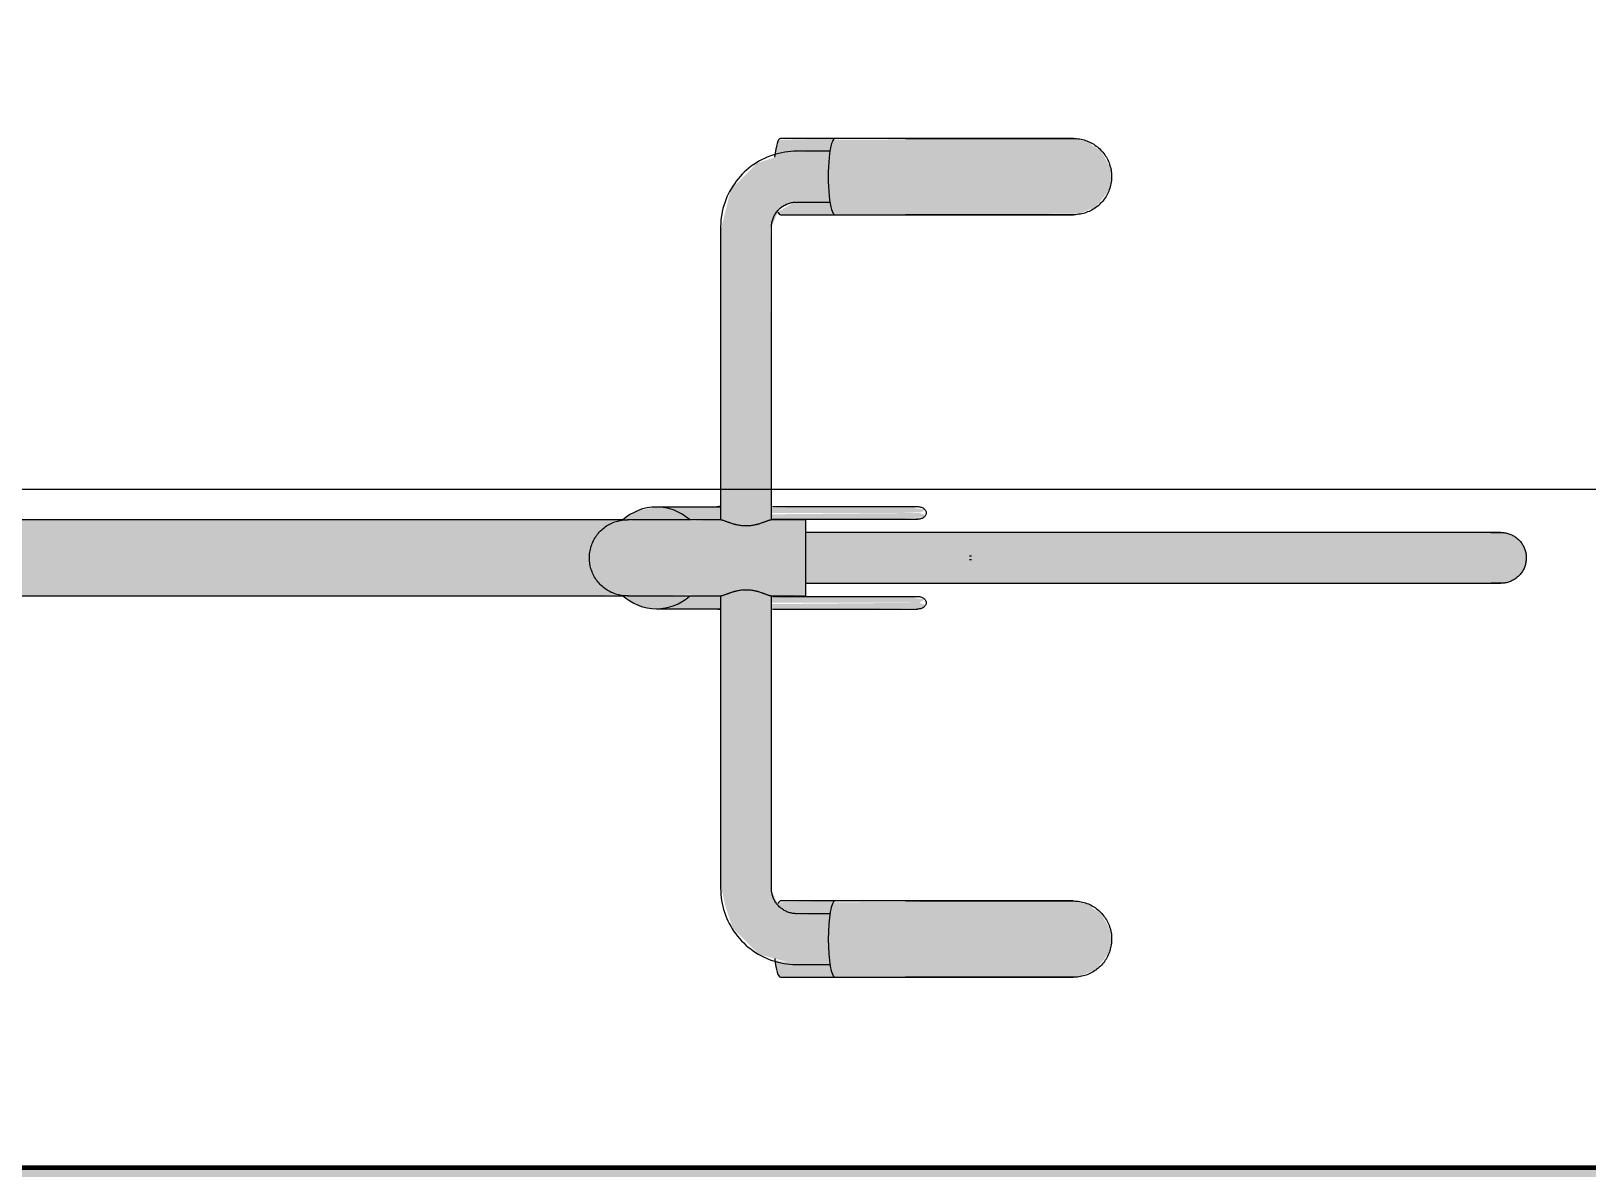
# Model space of a CAD drawing. Header units: inches. Extents: x 14 to 1007, y 932 to 1434.
# Drawn here: x 104.33 to 134.94, y 1281.61 to 1303.97 of the extents above; entities that cross this region are included whole.
import ezdxf

# ---------------------------------------------------------------- set-up
doc = ezdxf.new("R2010")
doc.units = ezdxf.units.IN
doc.header["$MEASUREMENT"] = 0
for name, color, linetype, lineweight in [('A-ANNO-DIMS', 211, 'Continuous', 9), ('A-ANNO-DIMS-64', 211, 'Continuous', 9), ('I-WALL', 2, 'Continuous', 18), ('I-WALL-1', 2, 'Continuous', 60), ('Q-SPCQ', 91, 'Continuous', 9)]:
    doc.layers.add(name, color=color, linetype=linetype, lineweight=lineweight)
doc.styles.add('Century Gothic', font='ufonts.com_century-gothic.ttf', dxfattribs={"height": 6})
doc.dimstyles.new('OD_-__1___Tolerance_2', dxfattribs={"dimscale": 12, "dimtxt": 6.26501, "dimasz": 0.666667, "dimexe": 0.5, "dimexo": 0.333333, "dimgap": 0.333333, "dimtad": 1, "dimdec": 0, "dimzin": 1, "dimdsep": 46, "dimlunit": 4, "dimtxsty": 'Century Gothic', "dimblk1": 'OBLIQUE', "dimblk2": 'OBLIQUE', "dimsah": 1, "dimcen": 0.09, "dimdle": 0.5, "dimazin": 0, "dimtfac": 1, "dimtdec": 4, "dimtix": 1, "dimtmove": 0, "dimatfit": 3, "dimfxl": 1, "dimtvp": 1, "dimtfill": 1, "dimfrac": 2, "dimtolj": 1, "dimtzin": 0, "dimarcsym": 2})
doc.dimstyles.new('OD_-__1___Tolerance_3', dxfattribs={"dimscale": 12, "dimtxt": 6.26501, "dimasz": 0.666667, "dimexe": 0.5, "dimexo": 0.333333, "dimgap": 0.333333, "dimtad": 1, "dimdec": 0, "dimzin": 1, "dimdsep": 46, "dimlunit": 4, "dimtxsty": 'Century Gothic', "dimblk1": 'OBLIQUE', "dimblk2": 'OBLIQUE', "dimsah": 1, "dimcen": 0.09, "dimdle": 0.5, "dimazin": 0, "dimtfac": 1, "dimtdec": 4, "dimtix": 1, "dimtmove": 0, "dimatfit": 3, "dimfxl": 1, "dimtvp": 1, "dimtfill": 1, "dimfrac": 2, "dimtolj": 1, "dimtzin": 0, "dimarcsym": 2})

# ---------------------------------------------------------------- blocks, each defined once
blk = doc.blocks.new('Bicycle_4878 - Bicycle_4878-V3-Existing 1st Floor Plan')
at = {"layer": 'Q-SPCQ'}
for points in [[(-0.75, -8.265), (-0.722, -8.927), (-0.626, -8.705), (-0.504, -8.556), (-0.375, -8.451), (-0.194, -8.384), (0.092, -8.35), (0.414, -8.472), (0.492, -8.54), (0.676, -8.772), (0.75, -8.959), (0.724, 12.876), (0.664, 12.847), (0.503, 12.71), (0, 12.416), (-0.63, 12.814), (-0.724, 12.876), (-0.75, 12.876), (-0.75, -4.488)], [(-0.75, -9.429), (-0.724, -10.341), (0.75, -10.341), (0.732, -8.959), (0.644, -8.726), (0.438, -8.484), (0.252, -8.397), (0.092, -8.35), (-0.271, -8.396), (-0.427, -8.478), (-0.565, -8.619), (-0.673, -8.772), (-0.732, -8.959), (-0.75, -9.305)], [(-0.75, -12.043), (-0.724, -12.591), (0.75, -12.591), (0.734, -11.856), (0.646, -11.552), (0.637, -11.345), (0.705, -11.069), (0.749, -10.88), (0.724, -10.341), (-0.75, -10.341), (-0.734, -10.989), (-0.646, -11.293), (-0.637, -11.5), (-0.705, -11.776), (-0.75, -11.914)], [(-7.983, -12.422), (-7, -12.422), (-6.853, -12.069), (-6.5, -11.905), (-6.5, -10.94), (-6.844, -11.015), (-7.286, -11.159), (-7.799, -11.672), (-7.957, -12.263)], [(-6.5, -11.422), (-6.5, -11.922), (-0.75, -11.913), (-0.637, -11.5), (-0.663, -11.2), (-0.75, -10.922), (-6.5, -10.94), (-6.5, -11.293)], [(0.637, -11.345), (0.663, -11.645), (0.75, -11.922), (6.5, -11.897), (6.5, -10.922), (0.75, -10.932), (0.65, -11.274)], [(6.5, -11.92), (6.5, -11.922), (6.854, -12.069), (7.025, -12.422), (7.983, -12.422), (7.898, -12.043), (7.763, -11.637), (7.25, -11.123), (6.5, -10.94), (6.5, -11.913)], [(-1.008, -13.291), (-0.983, -14.9), (-0.928, -14.957), (-0.883, -14.832), (-0.91, -11.922), (-1.004, -11.922), (-1.002, -13.347)], [(-0.883, -13.137), (-0.883, -14.832), (-0.817, -14.943), (-0.791, -14.738), (-0.762, -14.738), (-0.769, -13.711), (-0.769, -13.335), (-0.764, -12.562), (-0.785, -11.922), (-0.883, -11.922), (-0.883, -13.078)], [(0.772, -14.525), (0.799, -14.923), (0.838, -14.957), (0.883, -14.832), (0.857, -11.922), (0.762, -11.922), (0.761, -14.028), (0.772, -14.525)], [(0.883, -14.477), (0.899, -14.876), (0.949, -14.943), (0.976, -14.738), (1.005, -14.738), (0.998, -13.711), (0.997, -13.335), (1.002, -12.562), (0.981, -11.922), (0.883, -11.922), (0.883, -14.384)], [(-8, -13.06), (-7.983, -13.074), (-7.592, -13.044), (-7.125, -13.06), (-7, -13.06), (-7.025, -12.422), (-8, -12.422)], [(7, -13.075), (7.408, -13.043), (7.875, -13.059), (8, -13.059), (7.983, -12.422), (7, -12.422), (7, -13.059)], [(-0.5, -24.254), (-0.483, -26.405), (-0.426, -26.535), (-0.354, -26.63), (-0.25, -26.709), (-0.129, -26.759), (0, -26.776), (0.129, -26.759), (0.25, -26.709), (0.354, -26.63), (0.476, -26.422), (0.483, -26.405), (0.5, -26.276), (0.5, -12.591), (-0.5, -12.591), (-0.5, -22.761)], [(-8.25, -17.626), (-8.226, -17.993), (-8.103, -18.294), (-7.89, -18.472), (-7.749, -18.572), (-7.591, -18.606), (-7.324, -18.594), (-6.992, -18.409), (-6.894, -18.241), (-6.823, -18.185), (-6.75, -17.867), (-6.776, -13.139), (-6.97, -13.08), (-7.306, -13.047), (-7.875, -13.06), (-8.15, -13.107), (-8.25, -13.172), (-8.25, -16.931)], [(6.75, -15.866), (6.774, -17.992), (6.897, -18.293), (7.11, -18.471), (7.251, -18.57), (7.409, -18.605), (7.676, -18.593), (8.008, -18.408), (8.106, -18.24), (8.177, -18.184), (8.25, -17.866), (8.224, -13.138), (8.03, -13.079), (7.694, -13.045), (7.125, -13.059), (6.85, -13.106), (6.75, -13.171), (6.75, -15.82)]]:
    blk.add_hatch(color=256, dxfattribs=at).paths.add_polyline_path(points, flags=0)
h = blk.add_hatch(color=256, dxfattribs=at)
h.paths.add_polyline_path([(-1, -9.659), (-0.966, -9.915), (-0.865, -10.154), (-0.75, -10.268), (-0.75, -9.016), (-0.866, -9.165), (-0.966, -9.404)], flags=0)
h.paths.add_polyline_path([(0.735, -8.997), (0.75, -9.541), (0.75, -10.303), (0.866, -10.153), (0.966, -9.915), (1, -9.659), (0.93, -9.318), (0.866, -9.165), (0.75, -9.016)], flags=0)
h = blk.add_hatch(color=256, dxfattribs=at)
h.paths.add_polyline_path([(-1, -10.922), (-0.75, -10.922), (-0.75, -10.303), (-0.866, -10.153), (-0.966, -9.915), (-1, -9.659), (-1, -10.154)], flags=0)
h.paths.add_polyline_path([(0.75, -10.303), (0.759, -10.922), (1, -10.922), (1, -9.659), (0.93, -10), (0.865, -10.154)], flags=0)
h = blk.add_hatch(color=256, dxfattribs=at)
h.paths.add_polyline_path([(-8.25, -13.172), (-8.181, -13.121), (-8, -13.06), (-7.983, -12.422), (-7.915, -11.992), (-8.169, -12.043), (-8.25, -12.1), (-8.25, -13.15)], flags=0)
h.paths.add_polyline_path([(-7, -12.422), (-7, -13.076), (-6.818, -13.121), (-6.75, -13.139), (-6.776, -12.066), (-6.811, -12.051), (-6.854, -12.069), (-6.995, -12.411)], flags=0)
h = blk.add_hatch(color=256, dxfattribs=at)
h.paths.add_polyline_path([(6.75, -13.106), (6.776, -13.138), (7, -13.059), (7, -12.389), (6.809, -12.051), (6.75, -12.098)], flags=0)
h.paths.add_polyline_path([(7.883, -11.987), (8, -12.483), (8, -13.075), (8.192, -13.124), (8.25, -13.138), (8.224, -12.065), (8.03, -12.006), (7.915, -11.991)], flags=0)
for p, q in [((-0.75, 12.933), (-0.75, -9.016)), ((0.75, -9.016), (0.75, 12.933)), ((-0.75, -9.106), (-0.75, -9.498)), ((0.75, -9.5), (0.75, -9.106)), ((-1, -9.659), (-1, -10.926)), ((1, -10.926), (1, -9.659)), ((-0.75, -10.341), (-0.75, -10.932)), ((0.75, -10.932), (0.75, -10.341)), ((-0.744, -10.922), (-6.5, -10.922)), ((6.5, -10.922), (0.744, -10.922)), ((-6.5, -11.922), (-0.744, -11.922)), ((-0.75, -11.913), (-0.75, -12.591)), ((0.744, -11.922), (6.5, -11.922)), ((0.75, -12.591), (0.75, -11.913)), ((-8.25, -12.1), (-8.25, -13.172)), ((-6.75, -13.172), (-6.75, -12.1)), ((6.75, -12.098), (6.75, -13.171)), ((8.25, -13.171), (8.25, -12.098)), ((-8, -12.422), (-8, -13.076)), ((-7, -13.076), (-7, -12.422)), ((7, -12.422), (7, -13.075)), ((8, -13.075), (8, -12.422)), ((0.75, -12.591), (-0.75, -12.591)), ((-0.032, -15.82), (-0.032, -15.862)), ((0.032, -15.862), (0.032, -15.82))]:
    blk.add_line(p, q, dxfattribs=at)
at = {"layer": 'Q-SPCQ', "flags": 128}
for points in [[(-0.75, -9.091), (-0.749, -9.061), (-0.748, -9.031), (-0.745, -9.001), (-0.74, -8.971), (-0.735, -8.942), (-0.729, -8.912), (-0.721, -8.883), (-0.712, -8.855), (-0.702, -8.827), (-0.691, -8.799), (-0.679, -8.771), (-0.665, -8.744), (-0.651, -8.718), (-0.635, -8.692), (-0.619, -8.667), (-0.602, -8.643), (-0.583, -8.619), (-0.564, -8.596), (-0.544, -8.574), (-0.523, -8.553), (-0.501, -8.532), (-0.478, -8.513), (-0.454, -8.494), (-0.43, -8.476), (-0.405, -8.46), (-0.38, -8.444), (-0.353, -8.429), (-0.327, -8.416), (-0.3, -8.403), (-0.272, -8.392), (-0.244, -8.381), (-0.215, -8.372), (-0.186, -8.364), (-0.157, -8.357), (-0.127, -8.352), (-0.098, -8.347), (-0.068, -8.344), (-0.038, -8.342), (-0.008, -8.341), (0.022, -8.341), (0.052, -8.343), (0.082, -8.345), (0.111, -8.349), (0.141, -8.354), (0.17, -8.36), (0.199, -8.368), (0.228, -8.376), (0.257, -8.386), (0.285, -8.397), (0.312, -8.409), (0.339, -8.422), (0.366, -8.436), (0.392, -8.451), (0.417, -8.467), (0.441, -8.484), (0.465, -8.502), (0.488, -8.522), (0.511, -8.542), (0.532, -8.562), (0.553, -8.584), (0.573, -8.607), (0.592, -8.63), (0.61, -8.654), (0.627, -8.679), (0.643, -8.704), (0.658, -8.73), (0.672, -8.757), (0.684, -8.784), (0.696, -8.811), (0.707, -8.839), (0.716, -8.868), (0.724, -8.897), (0.732, -8.926), (0.738, -8.955), (0.742, -8.985), (0.746, -9.015), (0.749, -9.045), (0.75, -9.075), (0.75, -9.091)], [(-0.75, -9.106), (-0.75, -9.099), (-0.75, -9.094), (-0.75, -9.092), (-0.75, -9.091)], [(-0.75, -9.091), (-0.75, -9.092), (-0.75, -9.095), (-0.75, -9.1), (-0.75, -9.107), (-0.75, -9.116), (-0.75, -9.127), (-0.75, -9.139), (-0.75, -9.154), (-0.75, -9.171), (-0.75, -9.189), (-0.75, -9.21), (-0.75, -9.232), (-0.75, -9.256), (-0.75, -9.282), (-0.75, -9.309), (-0.75, -9.338), (-0.75, -9.369), (-0.75, -9.401), (-0.75, -9.435), (-0.75, -9.47), (-0.75, -9.506), (-0.75, -9.544), (-0.75, -9.583), (-0.75, -9.624), (-0.75, -9.665), (-0.75, -9.708), (-0.75, -9.752), (-0.75, -9.796), (-0.75, -9.842), (-0.75, -9.888), (-0.75, -9.935), (-0.75, -9.982), (-0.75, -10.031), (-0.75, -10.079), (-0.75, -10.128), (-0.75, -10.178), (-0.75, -10.227), (-0.75, -10.277), (-0.75, -10.327), (-0.75, -10.341)], [(0.75, -10.341), (0.75, -10.291), (0.75, -10.241), (0.75, -10.191), (0.75, -10.142), (0.75, -10.092), (0.75, -10.044), (0.75, -9.995), (0.75, -9.948), (0.75, -9.9), (0.75, -9.854), (0.75, -9.808), (0.75, -9.764), (0.75, -9.72), (0.75, -9.677), (0.75, -9.635), (0.75, -9.594), (0.75, -9.555), (0.75, -9.517), (0.75, -9.48), (0.75, -9.444), (0.75, -9.41), (0.75, -9.377), (0.75, -9.346), (0.75, -9.317), (0.75, -9.289), (0.75, -9.263), (0.75, -9.238), (0.75, -9.216), (0.75, -9.195), (0.75, -9.176), (0.75, -9.159), (0.75, -9.143), (0.75, -9.13), (0.75, -9.118), (0.75, -9.109), (0.75, -9.101), (0.75, -9.096), (0.75, -9.092), (0.75, -9.091), (0.75, -9.091)], [(0.75, -9.091), (0.75, -9.092), (0.75, -9.095), (0.75, -9.1), (0.75, -9.106)], [(-6.5, -10.922), (-6.56, -10.924), (-6.62, -10.927), (-6.68, -10.933), (-6.739, -10.942), (-6.798, -10.952), (-6.857, -10.965), (-6.915, -10.981), (-6.972, -10.999), (-7.028, -11.019), (-7.084, -11.041), (-7.139, -11.065), (-7.193, -11.092), (-7.245, -11.121), (-7.297, -11.152), (-7.347, -11.184), (-7.396, -11.219), (-7.443, -11.256), (-7.489, -11.295), (-7.533, -11.335), (-7.576, -11.377), (-7.617, -11.421), (-7.656, -11.467), (-7.693, -11.514), (-7.729, -11.562), (-7.762, -11.612), (-7.794, -11.663), (-7.823, -11.716), (-7.85, -11.769), (-7.875, -11.823), (-7.898, -11.879), (-7.919, -11.935), (-7.937, -11.992), (-7.953, -12.05), (-7.967, -12.109), (-7.978, -12.168), (-7.987, -12.227), (-7.994, -12.286), (-7.998, -12.346), (-8, -12.406), (-8, -12.422)], [(8, -12.422), (7.999, -12.363), (7.995, -12.303), (7.989, -12.243), (7.981, -12.184), (7.97, -12.124), (7.957, -12.066), (7.942, -12.008), (7.924, -11.951), (7.904, -11.894), (7.882, -11.838), (7.857, -11.784), (7.83, -11.73), (7.802, -11.677), (7.771, -11.626), (7.738, -11.576), (7.703, -11.527), (7.666, -11.479), (7.628, -11.433), (7.587, -11.389), (7.545, -11.346), (7.501, -11.306), (7.456, -11.266), (7.409, -11.229), (7.36, -11.194), (7.31, -11.16), (7.259, -11.129), (7.207, -11.1), (7.154, -11.072), (7.099, -11.047), (7.044, -11.024), (6.987, -11.004), (6.93, -10.985), (6.872, -10.969), (6.814, -10.956), (6.755, -10.944), (6.696, -10.935), (6.636, -10.929), (6.576, -10.924), (6.516, -10.923), (6.5, -10.922)], [(-7, -12.422), (-7, -12.403), (-6.998, -12.383), (-6.996, -12.363), (-6.994, -12.343), (-6.99, -12.323), (-6.986, -12.304), (-6.981, -12.284), (-6.975, -12.265), (-6.968, -12.246), (-6.961, -12.228), (-6.952, -12.21), (-6.943, -12.192), (-6.934, -12.174), (-6.924, -12.157), (-6.913, -12.14), (-6.901, -12.124), (-6.889, -12.108), (-6.876, -12.093), (-6.862, -12.078), (-6.848, -12.064), (-6.834, -12.05), (-6.819, -12.037), (-6.803, -12.025), (-6.787, -12.013), (-6.77, -12.002), (-6.753, -11.991), (-6.736, -11.982), (-6.718, -11.972), (-6.7, -11.964), (-6.681, -11.956), (-6.662, -11.95), (-6.643, -11.943), (-6.624, -11.938), (-6.605, -11.934), (-6.585, -11.93), (-6.565, -11.927), (-6.545, -11.925), (-6.525, -11.923), (-6.505, -11.923), (-6.5, -11.922)], [(6.5, -11.922), (6.52, -11.923), (6.54, -11.924), (6.56, -11.926), (6.58, -11.929), (6.599, -11.932), (6.619, -11.937), (6.638, -11.942), (6.657, -11.948), (6.676, -11.955), (6.695, -11.962), (6.713, -11.97), (6.731, -11.979), (6.748, -11.989), (6.766, -11.999), (6.782, -12.01), (6.799, -12.021), (6.814, -12.034), (6.83, -12.047), (6.844, -12.06), (6.859, -12.074), (6.872, -12.089), (6.885, -12.104), (6.898, -12.12), (6.91, -12.136), (6.921, -12.152), (6.931, -12.169), (6.941, -12.187), (6.95, -12.205), (6.958, -12.223), (6.966, -12.241), (6.973, -12.26), (6.979, -12.279), (6.984, -12.298), (6.989, -12.318), (6.993, -12.338), (6.996, -12.357), (6.998, -12.377), (6.999, -12.397), (7, -12.417), (7, -12.422)], [(-1.008, -11.943), (-1.008, -11.956), (-1.008, -11.968), (-1.008, -11.98), (-1.008, -11.993), (-1.008, -12.005), (-1.008, -12.018), (-1.008, -12.031), (-1.008, -12.282), (-1.008, -12.532), (-1.008, -12.548), (-1.008, -12.564), (-1.008, -12.58), (-1.008, -12.596), (-1.008, -12.851), (-1.008, -13.111), (-1.008, -13.132), (-1.008, -13.403), (-1.008, -13.426), (-1.008, -13.449), (-1.008, -13.737), (-1.008, -13.764), (-1.008, -13.791), (-1.008, -14.101), (-1.008, -14.44), (-1.008, -14.795)], [(-0.758, -11.943), (-0.758, -11.956), (-0.758, -11.968), (-0.758, -11.98), (-0.758, -11.993), (-0.758, -12.005), (-0.758, -12.018), (-0.758, -12.031), (-0.758, -12.282), (-0.758, -12.532), (-0.758, -12.548), (-0.758, -12.564), (-0.758, -12.58), (-0.758, -12.596), (-0.758, -12.851), (-0.758, -13.111), (-0.758, -13.132), (-0.758, -13.403), (-0.758, -13.426), (-0.758, -13.449), (-0.758, -13.737), (-0.758, -13.764), (-0.758, -13.791), (-0.758, -14.101), (-0.758, -14.44), (-0.758, -14.795)], [(0.758, -11.943), (0.758, -11.956), (0.758, -11.968), (0.758, -11.98), (0.758, -11.993), (0.758, -12.005), (0.758, -12.018), (0.758, -12.031), (0.758, -12.282), (0.758, -12.532), (0.758, -12.548), (0.758, -12.564), (0.758, -12.58), (0.758, -12.596), (0.758, -12.851), (0.758, -13.111), (0.758, -13.132), (0.758, -13.403), (0.758, -13.426), (0.758, -13.449), (0.758, -13.737), (0.758, -13.764), (0.758, -13.791), (0.758, -14.101), (0.758, -14.44), (0.758, -14.795)], [(1.008, -11.943), (1.008, -11.956), (1.008, -11.968), (1.008, -11.98), (1.008, -11.993), (1.008, -12.005), (1.008, -12.018), (1.008, -12.031), (1.008, -12.282), (1.008, -12.532), (1.008, -12.548), (1.008, -12.564), (1.008, -12.58), (1.008, -12.596), (1.008, -12.851), (1.008, -13.111), (1.008, -13.132), (1.008, -13.403), (1.008, -13.426), (1.008, -13.449), (1.008, -13.737), (1.008, -13.764), (1.008, -13.791), (1.008, -14.101), (1.008, -14.44), (1.008, -14.795)], [(-0.5, -12.591), (-0.5, -12.711), (-0.5, -13.188), (-0.5, -13.667), (-0.5, -14.146), (-0.5, -14.626), (-0.5, -15.106), (-0.5, -15.584), (-0.5, -16.06), (-0.5, -16.533), (-0.5, -17.002), (-0.5, -17.468), (-0.5, -17.928), (-0.5, -18.382), (-0.5, -18.829), (-0.5, -19.27), (-0.5, -19.702), (-0.5, -20.126), (-0.5, -20.54), (-0.5, -20.944), (-0.5, -21.338), (-0.5, -21.72), (-0.5, -22.091), (-0.5, -22.449), (-0.5, -22.794), (-0.5, -23.125), (-0.5, -23.442), (-0.5, -23.744), (-0.5, -24.031), (-0.5, -24.303), (-0.5, -24.559), (-0.5, -24.798), (-0.5, -25.02), (-0.5, -25.225), (-0.5, -25.413), (-0.5, -25.583), (-0.5, -25.734), (-0.5, -25.868), (-0.5, -25.983), (-0.5, -26.079), (-0.5, -26.156), (-0.5, -26.214), (-0.5, -26.253), (-0.5, -26.273), (-0.5, -26.276)], [(0.5, -26.276), (0.5, -26.266), (0.5, -26.238), (0.5, -26.19), (0.5, -26.123), (0.5, -26.037), (0.5, -25.932), (0.5, -25.809), (0.5, -25.667), (0.5, -25.507), (0.5, -25.329), (0.5, -25.133), (0.5, -24.92), (0.5, -24.69), (0.5, -24.443), (0.5, -24.18), (0.5, -23.901), (0.5, -23.607), (0.5, -23.298), (0.5, -22.974), (0.5, -22.637), (0.5, -22.286), (0.5, -21.922), (0.5, -21.546), (0.5, -21.158), (0.5, -20.76), (0.5, -20.351), (0.5, -19.932), (0.5, -19.504), (0.5, -19.068), (0.5, -18.624), (0.5, -18.174), (0.5, -17.717), (0.5, -17.254), (0.5, -16.787), (0.5, -16.316), (0.5, -15.841), (0.5, -15.364), (0.5, -14.885), (0.5, -14.406), (0.5, -13.926), (0.5, -13.446), (0.5, -12.968), (0.5, -12.591)], [(-8.25, -13.172), (-8.25, -13.331), (-8.25, -13.49), (-8.25, -13.649), (-8.25, -13.809), (-8.25, -13.969), (-8.25, -14.129), (-8.25, -14.288), (-8.25, -14.447), (-8.25, -14.605), (-8.25, -14.761), (-8.25, -14.917), (-8.25, -15.07), (-8.25, -15.222), (-8.25, -15.371), (-8.25, -15.518), (-8.25, -15.662), (-8.25, -15.804), (-8.25, -15.942), (-8.25, -16.077), (-8.25, -16.209), (-8.25, -16.337), (-8.25, -16.461), (-8.25, -16.58), (-8.25, -16.696), (-8.25, -16.807), (-8.25, -16.913), (-8.25, -17.014), (-8.25, -17.11), (-8.25, -17.201), (-8.25, -17.287), (-8.25, -17.367), (-8.25, -17.442), (-8.25, -17.511), (-8.25, -17.574), (-8.25, -17.631), (-8.25, -17.682), (-8.25, -17.727), (-8.25, -17.766), (-8.25, -17.799), (-8.25, -17.825), (-8.25, -17.845), (-8.25, -17.859), (-8.25, -17.866), (-8.25, -17.867)], [(-6.75, -17.867), (-6.75, -17.864), (-6.75, -17.854), (-6.75, -17.838), (-6.75, -17.816), (-6.75, -17.787), (-6.75, -17.752), (-6.75, -17.711), (-6.75, -17.664), (-6.75, -17.611), (-6.75, -17.551), (-6.75, -17.486), (-6.75, -17.415), (-6.75, -17.338), (-6.75, -17.256), (-6.75, -17.168), (-6.75, -17.075), (-6.75, -16.977), (-6.75, -16.874), (-6.75, -16.766), (-6.75, -16.654), (-6.75, -16.537), (-6.75, -16.416), (-6.75, -16.29), (-6.75, -16.161), (-6.75, -16.028), (-6.75, -15.892), (-6.75, -15.752), (-6.75, -15.61), (-6.75, -15.464), (-6.75, -15.317), (-6.75, -15.166), (-6.75, -15.014), (-6.75, -14.86), (-6.75, -14.704), (-6.75, -14.547), (-6.75, -14.389), (-6.75, -14.23), (-6.75, -14.07), (-6.75, -13.91), (-6.75, -13.75), (-6.75, -13.59), (-6.75, -13.431), (-6.75, -13.272), (-6.75, -13.172)], [(6.75, -13.171), (6.75, -13.329), (6.75, -13.488), (6.75, -13.648), (6.75, -13.808), (6.75, -13.968), (6.75, -14.128), (6.75, -14.287), (6.75, -14.446), (6.75, -14.604), (6.75, -14.76), (6.75, -14.915), (6.75, -15.069), (6.75, -15.22), (6.75, -15.37), (6.75, -15.517), (6.75, -15.661), (6.75, -15.803), (6.75, -15.941), (6.75, -16.076), (6.75, -16.208), (6.75, -16.336), (6.75, -16.459), (6.75, -16.579), (6.75, -16.695), (6.75, -16.805), (6.75, -16.911), (6.75, -17.013), (6.75, -17.109), (6.75, -17.2), (6.75, -17.286), (6.75, -17.366), (6.75, -17.441), (6.75, -17.509), (6.75, -17.573), (6.75, -17.63), (6.75, -17.681), (6.75, -17.726), (6.75, -17.765), (6.75, -17.797), (6.75, -17.824), (6.75, -17.844), (6.75, -17.857), (6.75, -17.865), (6.75, -17.866)], [(8.25, -17.866), (8.25, -17.863), (8.25, -17.853), (8.25, -17.837), (8.25, -17.815), (8.25, -17.786), (8.25, -17.751), (8.25, -17.71), (8.25, -17.663), (8.25, -17.609), (8.25, -17.55), (8.25, -17.485), (8.25, -17.414), (8.25, -17.337), (8.25, -17.255), (8.25, -17.167), (8.25, -17.074), (8.25, -16.976), (8.25, -16.873), (8.25, -16.765), (8.25, -16.653), (8.25, -16.536), (8.25, -16.414), (8.25, -16.289), (8.25, -16.16), (8.25, -16.027), (8.25, -15.891), (8.25, -15.751), (8.25, -15.609), (8.25, -15.463), (8.25, -15.315), (8.25, -15.165), (8.25, -15.013), (8.25, -14.859), (8.25, -14.703), (8.25, -14.546), (8.25, -14.388), (8.25, -14.229), (8.25, -14.069), (8.25, -13.909), (8.25, -13.749), (8.25, -13.589), (8.25, -13.43), (8.25, -13.271), (8.25, -13.171)], [(-8.25, -17.867), (-8.25, -17.864), (-8.25, -17.854), (-8.25, -17.838), (-8.25, -17.816), (-8.25, -17.787), (-8.25, -17.752), (-8.25, -17.711), (-8.25, -17.664), (-8.25, -17.611), (-8.25, -17.551), (-8.25, -17.486), (-8.25, -17.415), (-8.25, -17.338), (-8.25, -17.256), (-8.25, -17.168), (-8.25, -17.075), (-8.25, -16.977), (-8.25, -16.874), (-8.25, -16.766), (-8.25, -16.654), (-8.25, -16.537), (-8.25, -16.416), (-8.25, -16.29), (-8.25, -16.161), (-8.25, -16.028), (-8.25, -15.892), (-8.25, -15.752), (-8.25, -15.61), (-8.25, -15.464), (-8.25, -15.317), (-8.25, -15.166), (-8.25, -15.014), (-8.25, -14.86), (-8.25, -14.704), (-8.25, -14.562)], [(-6.75, -14.562), (-6.75, -14.719), (-6.75, -14.874), (-6.75, -15.028), (-6.75, -15.18), (-6.75, -15.33), (-6.75, -15.478), (-6.75, -15.623), (-6.75, -15.766), (-6.75, -15.905), (-6.75, -16.041), (-6.75, -16.173), (-6.75, -16.302), (-6.75, -16.427), (-6.75, -16.548), (-6.75, -16.665), (-6.75, -16.777), (-6.75, -16.884), (-6.75, -16.987), (-6.75, -17.084), (-6.75, -17.177), (-6.75, -17.264), (-6.75, -17.346), (-6.75, -17.422), (-6.75, -17.492), (-6.75, -17.557), (-6.75, -17.616), (-6.75, -17.669), (-6.75, -17.715), (-6.75, -17.756), (-6.75, -17.79), (-6.75, -17.818), (-6.75, -17.84), (-6.75, -17.855), (-6.75, -17.864), (-6.75, -17.867)], [(6.75, -17.866), (6.75, -17.863), (6.75, -17.853), (6.75, -17.837), (6.75, -17.815), (6.75, -17.786), (6.75, -17.751), (6.75, -17.71), (6.75, -17.663), (6.75, -17.609), (6.75, -17.55), (6.75, -17.485), (6.75, -17.414), (6.75, -17.337), (6.75, -17.255), (6.75, -17.167), (6.75, -17.074), (6.75, -16.976), (6.75, -16.873), (6.75, -16.765), (6.75, -16.653), (6.75, -16.536), (6.75, -16.414), (6.75, -16.289), (6.75, -16.16), (6.75, -16.027), (6.75, -15.891), (6.75, -15.751), (6.75, -15.609), (6.75, -15.463), (6.75, -15.315), (6.75, -15.165), (6.75, -15.013), (6.75, -14.859), (6.75, -14.703), (6.75, -14.56)], [(8.25, -14.56), (8.25, -14.717), (8.25, -14.873), (8.25, -15.027), (8.25, -15.179), (8.25, -15.329), (8.25, -15.477), (8.25, -15.622), (8.25, -15.764), (8.25, -15.904), (8.25, -16.04), (8.25, -16.172), (8.25, -16.301), (8.25, -16.426), (8.25, -16.547), (8.25, -16.663), (8.25, -16.776), (8.25, -16.883), (8.25, -16.986), (8.25, -17.083), (8.25, -17.176), (8.25, -17.263), (8.25, -17.345), (8.25, -17.421), (8.25, -17.491), (8.25, -17.556), (8.25, -17.615), (8.25, -17.668), (8.25, -17.714), (8.25, -17.755), (8.25, -17.789), (8.25, -17.817), (8.25, -17.839), (8.25, -17.854), (8.25, -17.863), (8.25, -17.866)], [(-6.75, -17.867), (-6.751, -17.897), (-6.752, -17.927), (-6.755, -17.957), (-6.76, -17.987), (-6.765, -18.016), (-6.771, -18.045), (-6.779, -18.074), (-6.788, -18.103), (-6.798, -18.131), (-6.809, -18.159), (-6.821, -18.187), (-6.835, -18.213), (-6.849, -18.24), (-6.865, -18.265), (-6.881, -18.291), (-6.898, -18.315), (-6.917, -18.339), (-6.936, -18.362), (-6.956, -18.384), (-6.977, -18.405), (-6.999, -18.426), (-7.022, -18.445), (-7.046, -18.464), (-7.07, -18.481), (-7.095, -18.498), (-7.12, -18.514), (-7.147, -18.529), (-7.173, -18.542), (-7.2, -18.555), (-7.228, -18.566), (-7.256, -18.576), (-7.285, -18.586), (-7.314, -18.594), (-7.343, -18.6), (-7.373, -18.606), (-7.402, -18.611), (-7.432, -18.614), (-7.462, -18.616), (-7.492, -18.617), (-7.522, -18.617), (-7.552, -18.615), (-7.582, -18.613), (-7.611, -18.609), (-7.641, -18.604), (-7.67, -18.597), (-7.699, -18.59), (-7.728, -18.582), (-7.757, -18.572), (-7.785, -18.561), (-7.812, -18.549), (-7.839, -18.536), (-7.866, -18.522), (-7.892, -18.507), (-7.917, -18.491), (-7.941, -18.473), (-7.965, -18.455), (-7.988, -18.436), (-8.011, -18.416), (-8.032, -18.395), (-8.053, -18.374), (-8.073, -18.351), (-8.092, -18.328), (-8.11, -18.304), (-8.127, -18.279), (-8.143, -18.254), (-8.158, -18.228), (-8.172, -18.201), (-8.184, -18.174), (-8.196, -18.146), (-8.207, -18.118), (-8.216, -18.09), (-8.224, -18.061), (-8.232, -18.032), (-8.238, -18.003), (-8.242, -17.973), (-8.246, -17.943), (-8.249, -17.913), (-8.25, -17.883), (-8.25, -17.867)], [(8.25, -17.866), (8.249, -17.896), (8.248, -17.926), (8.245, -17.956), (8.24, -17.985), (8.235, -18.015), (8.229, -18.044), (8.221, -18.073), (8.212, -18.102), (8.202, -18.13), (8.191, -18.158), (8.179, -18.185), (8.165, -18.212), (8.151, -18.239), (8.135, -18.264), (8.119, -18.289), (8.102, -18.314), (8.083, -18.337), (8.064, -18.36), (8.044, -18.383), (8.023, -18.404), (8.001, -18.424), (7.978, -18.444), (7.954, -18.463), (7.93, -18.48), (7.905, -18.497), (7.88, -18.513), (7.853, -18.527), (7.827, -18.541), (7.8, -18.553), (7.772, -18.565), (7.744, -18.575), (7.715, -18.584), (7.686, -18.592), (7.657, -18.599), (7.627, -18.605), (7.598, -18.609), (7.568, -18.613), (7.538, -18.615), (7.508, -18.616), (7.478, -18.616), (7.448, -18.614), (7.418, -18.611), (7.389, -18.608), (7.359, -18.603), (7.33, -18.596), (7.301, -18.589), (7.272, -18.58), (7.243, -18.571), (7.215, -18.56), (7.188, -18.548), (7.161, -18.535), (7.134, -18.521), (7.108, -18.506), (7.083, -18.489), (7.059, -18.472), (7.035, -18.454), (7.012, -18.435), (6.989, -18.415), (6.968, -18.394), (6.947, -18.372), (6.927, -18.35), (6.908, -18.327), (6.89, -18.303), (6.873, -18.278), (6.857, -18.253), (6.842, -18.227), (6.828, -18.2), (6.816, -18.173), (6.804, -18.145), (6.793, -18.117), (6.784, -18.089), (6.776, -18.06), (6.768, -18.031), (6.762, -18.001), (6.758, -17.972), (6.754, -17.942), (6.751, -17.912), (6.75, -17.882), (6.75, -17.866)], [(-0.5, -26.276), (-0.5, -26.266), (-0.5, -26.238), (-0.5, -26.19), (-0.5, -26.123), (-0.5, -26.085)], [(0.5, -26.276), (0.5, -26.296), (0.498, -26.316), (0.496, -26.336), (0.494, -26.356), (0.49, -26.375), (0.486, -26.395), (0.481, -26.414), (0.475, -26.433), (0.468, -26.452), (0.461, -26.471), (0.452, -26.489), (0.443, -26.507), (0.434, -26.524), (0.424, -26.542), (0.413, -26.558), (0.401, -26.575), (0.389, -26.59), (0.376, -26.606), (0.362, -26.621), (0.348, -26.635), (0.334, -26.648), (0.319, -26.661), (0.303, -26.674), (0.287, -26.686), (0.27, -26.697), (0.253, -26.707), (0.236, -26.717), (0.218, -26.726), (0.2, -26.734), (0.181, -26.742), (0.162, -26.749), (0.143, -26.755), (0.124, -26.76), (0.105, -26.765), (0.085, -26.769), (0.065, -26.772), (0.045, -26.774), (0.025, -26.775), (0.005, -26.776), (-0.015, -26.776), (-0.035, -26.775), (-0.054, -26.773), (-0.074, -26.77), (-0.094, -26.767), (-0.114, -26.763), (-0.133, -26.758), (-0.152, -26.752), (-0.171, -26.746), (-0.19, -26.739), (-0.208, -26.731), (-0.226, -26.722), (-0.244, -26.713), (-0.261, -26.703), (-0.278, -26.692), (-0.294, -26.68), (-0.31, -26.668), (-0.326, -26.655), (-0.341, -26.642), (-0.355, -26.628), (-0.369, -26.614), (-0.382, -26.599), (-0.395, -26.583), (-0.406, -26.567), (-0.418, -26.551), (-0.428, -26.534), (-0.438, -26.516), (-0.448, -26.499), (-0.456, -26.481), (-0.464, -26.462), (-0.471, -26.444), (-0.477, -26.425), (-0.483, -26.405), (-0.488, -26.386), (-0.492, -26.366), (-0.495, -26.347), (-0.497, -26.327), (-0.499, -26.307), (-0.5, -26.287), (-0.5, -26.276)], [(0.5, -26.079), (0.5, -26.156), (0.5, -26.214), (0.5, -26.253), (0.5, -26.273), (0.5, -26.276)]]:
    blk.add_lwpolyline(points, dxfattribs=at)
at = {"layer": 'Q-SPCQ'}
for centre, major_axis, ratio, start_param, end_param in [((0, -9.659), (1, 0), 0.987688, 2.394922, 3.141593), ((0, -9.659), (1, 0), 0.987688, 0, 0.7393), ((0, -9.659), (1, 0), 0.987688, 3.141593, 3.858468), ((0, -9.659), (1, 0), 0.987688, 5.566335, 6.283185), ((-7.5, -12.1), (0.75, 0), 0.173648, 2.108859, 3.141593), ((-7.5, -12.1), (0.75, 0), 0.173648, 0, 0.38472), ((7.5, -12.098), (0.75, 0), 0.173648, 2.761919, 3.141593), ((7.5, -12.098), (0.75, 0), 0.173648, 0, 1.033297), ((-7.5, -13.172), (-0.75, 0), 0.173648, 3.141593, 6.283185), ((7.5, -13.171), (0.75, 0), 0.173648, 0, 3.141593)]:
    blk.add_ellipse(centre, major_axis=major_axis, ratio=ratio, start_param=start_param, end_param=end_param, dxfattribs=at)
for points, knots in [([(-1.003, -10.845), (-1.006, -10.859), (-1.008, -10.882), (-1.008, -10.905), (-1.008, -10.912)], [-0.58823529, -0.58823529, -0.58823529, -0.58823529, -0.52941176, -0.5, -0.5, -0.5, -0.5]), ([(-0.75, -11.913), (-0.749, -11.908), (-0.747, -11.897), (-0.742, -11.878), (-0.736, -11.86), (-0.729, -11.841), (-0.721, -11.819), (-0.713, -11.798), (-0.706, -11.781), (-0.702, -11.768), (-0.697, -11.754), (-0.691, -11.735), (-0.682, -11.71), (-0.674, -11.684), (-0.667, -11.662), (-0.663, -11.645), (-0.659, -11.628), (-0.654, -11.605), (-0.647, -11.575), (-0.641, -11.538), (-0.636, -11.5), (-0.634, -11.461), (-0.633, -11.422), (-0.634, -11.384), (-0.636, -11.345), (-0.641, -11.307), (-0.647, -11.27), (-0.654, -11.24), (-0.659, -11.217), (-0.663, -11.2), (-0.667, -11.183), (-0.674, -11.161), (-0.682, -11.135), (-0.691, -11.11), (-0.697, -11.091), (-0.702, -11.077), (-0.707, -11.064), (-0.713, -11.046), (-0.721, -11.026), (-0.729, -11.004), (-0.736, -10.985), (-0.742, -10.967), (-0.747, -10.948), (-0.749, -10.937), (-0.75, -10.932)], [0, 0, 0, 0, 0.055556, 0.083333, 0.111111, 0.138889, 0.166667, 0.194444, 0.208333, 0.222222, 0.236111, 0.25, 0.277778, 0.305556, 0.319444, 0.333333, 0.347222, 0.361111, 0.388889, 0.416667, 0.444444, 0.472222, 0.5, 0.527778, 0.555556, 0.583333, 0.611111, 0.638889, 0.652778, 0.666667, 0.680556, 0.694444, 0.722222, 0.75, 0.763889, 0.777778, 0.791667, 0.805556, 0.833333, 0.861111, 0.888889, 0.916667, 0.944444, 1, 1, 1, 1]), ([(0.75, -10.932), (0.749, -10.937), (0.747, -10.948), (0.741, -10.967), (0.736, -10.985), (0.729, -11.004), (0.721, -11.026), (0.713, -11.047), (0.706, -11.064), (0.702, -11.077), (0.697, -11.091), (0.691, -11.11), (0.682, -11.135), (0.674, -11.161), (0.667, -11.183), (0.663, -11.2), (0.659, -11.217), (0.654, -11.24), (0.647, -11.27), (0.641, -11.307), (0.636, -11.345), (0.634, -11.384), (0.633, -11.422), (0.634, -11.461), (0.636, -11.5), (0.641, -11.538), (0.647, -11.575), (0.654, -11.605), (0.659, -11.628), (0.663, -11.645), (0.667, -11.662), (0.674, -11.684), (0.682, -11.71), (0.691, -11.735), (0.697, -11.754), (0.702, -11.768), (0.707, -11.781), (0.713, -11.799), (0.721, -11.819), (0.729, -11.841), (0.736, -11.86), (0.741, -11.878), (0.747, -11.897), (0.749, -11.908), (0.75, -11.913)], [0, 0, 0, 0, 0.055556, 0.083333, 0.111111, 0.138889, 0.166667, 0.194444, 0.208333, 0.222222, 0.236111, 0.25, 0.277778, 0.305556, 0.319444, 0.333333, 0.347222, 0.361111, 0.388889, 0.416667, 0.444444, 0.472222, 0.5, 0.527778, 0.555556, 0.583333, 0.611111, 0.638889, 0.652778, 0.666667, 0.680556, 0.694444, 0.722222, 0.75, 0.763889, 0.777778, 0.791667, 0.805556, 0.833333, 0.861111, 0.888889, 0.916667, 0.944444, 1, 1, 1, 1]), ([(1.008, -10.912), (1.008, -10.905), (1.008, -10.882), (1.006, -10.859), (1.003, -10.845)], [-0.5, -0.5, -0.5, -0.5, -0.47058824, -0.41176471, -0.41176471, -0.41176471, -0.41176471])]:
    blk.add_open_spline(points, degree=3, knots=knots, dxfattribs=at)
for points in [[(-0.883, -14.969), (-0.891, -14.969), (-0.906, -14.967), (-0.929, -14.958), (-0.949, -14.944), (-0.968, -14.924), (-0.984, -14.9), (-0.996, -14.873), (-1.004, -14.843), (-1.008, -14.811), (-1.008, -14.789), (-1.008, -14.779)], [(-0.759, -14.779), (-0.758, -14.789), (-0.758, -14.811), (-0.762, -14.843), (-0.771, -14.873), (-0.783, -14.9), (-0.799, -14.924), (-0.817, -14.944), (-0.838, -14.958), (-0.86, -14.967), (-0.876, -14.969), (-0.883, -14.969)], [(0.883, -14.969), (0.876, -14.969), (0.86, -14.967), (0.838, -14.958), (0.817, -14.944), (0.799, -14.924), (0.783, -14.9), (0.771, -14.873), (0.762, -14.843), (0.758, -14.811), (0.758, -14.789), (0.759, -14.779)], [(1.008, -14.779), (1.008, -14.789), (1.008, -14.811), (1.004, -14.843), (0.996, -14.873), (0.984, -14.9), (0.968, -14.924), (0.949, -14.944), (0.929, -14.958), (0.906, -14.967), (0.891, -14.969), (0.883, -14.969)]]:
    blk.add_open_spline(points, degree=3, dxfattribs=at)
blk = doc.blocks.new('DIMBLOCK21-Existing 1st Floor Plan')
at = {"layer": 'A-ANNO-DIMS-64'}
for p, q in [((82.767, 1222.238), (82.767, 1300.956)), ((257.767, 1283.113), (257.767, 1300.956)), ((257.767, 1294.956), (76.767, 1294.956)), ((82.767, 1294.956), (82.767, 1222.238)), ((257.767, 1294.956), (257.767, 1283.113))]:
    blk.add_line(p, q, dxfattribs=at)
at = {"layer": 'A-ANNO-DIMS-64', "lineweight": 50}
for p, q in [((82.767, 1294.956), (86.767, 1298.956)), ((257.767, 1294.956), (261.767, 1298.956)), ((82.767, 1294.956), (78.767, 1290.956)), ((257.767, 1294.956), (253.767, 1290.956))]:
    blk.add_line(p, q, dxfattribs=at)
at = {"layer": 'A-ANNO-DIMS-64', "color": 0, "insert": (157.439, 1306.647), "char_height": 6, "width": 30.78805, "attachment_point": 1, "line_spacing_factor": 0.984502, "style": 'Century Gothic', "bg_fill": 3, "box_fill_scale": 1.25, "bg_fill_color": 256, "bg_fill_true_color": 13158600, "bg_fill_transparency": 0}
blk.add_mtext('14\' - 7"', dxfattribs=at)
blk = doc.blocks.new('_Oblique')
at = {"color": 0, "linetype": 'ByBlock', "lineweight": -2}
blk.add_line((-0.5, -0.5), (0.5, 0.5), dxfattribs=at)
blk = doc.blocks.new('DIMBLOCK25-Existing 1st Floor Plan')
at = {"layer": 'A-ANNO-DIMS-64'}
for p, q in [((77.767, 1285.613), (77.767, 1360.114)), ((886.767, 1285.613), (886.767, 1360.114)), ((892.767, 1354.114), (71.767, 1354.114)), ((77.767, 1354.114), (77.767, 1285.613)), ((886.767, 1354.114), (886.767, 1285.613))]:
    blk.add_line(p, q, dxfattribs=at)
at = {"layer": 'A-ANNO-DIMS-64', "lineweight": 50}
for p, q in [((77.767, 1354.114), (81.767, 1358.114)), ((886.767, 1354.114), (890.767, 1358.114)), ((77.767, 1354.114), (73.767, 1350.114)), ((886.767, 1354.114), (882.767, 1350.114))]:
    blk.add_line(p, q, dxfattribs=at)
at = {"layer": 'A-ANNO-DIMS-64', "color": 0, "insert": (469.439, 1365.804), "char_height": 6, "width": 30.78805, "attachment_point": 1, "line_spacing_factor": 0.984502, "style": 'Century Gothic', "bg_fill": 3, "box_fill_scale": 1.25, "bg_fill_color": 256, "bg_fill_true_color": 13158600, "bg_fill_transparency": 0}
blk.add_mtext('67\' - 5"', dxfattribs=at)
blk = doc.blocks.new('DIMBLOCK26-Existing 1st Floor Plan')
at = {"layer": 'A-ANNO-DIMS-64'}
for p, q in [((77.267, 1285.613), (77.267, 1426.92)), ((886.767, 1285.613), (886.767, 1426.92)), ((892.767, 1420.92), (71.267, 1420.92)), ((77.267, 1420.92), (77.267, 1285.613)), ((886.767, 1420.92), (886.767, 1285.613))]:
    blk.add_line(p, q, dxfattribs=at)
at = {"layer": 'A-ANNO-DIMS-64', "lineweight": 50}
for p, q in [((77.267, 1420.92), (81.267, 1424.92)), ((886.767, 1420.92), (890.767, 1424.92)), ((77.267, 1420.92), (73.267, 1416.92)), ((886.767, 1420.92), (882.767, 1416.92))]:
    blk.add_line(p, q, dxfattribs=at)
at = {"layer": 'A-ANNO-DIMS-64', "color": 0, "insert": (469.189, 1432.61), "char_height": 6, "width": 30.78805, "attachment_point": 1, "line_spacing_factor": 0.984502, "style": 'Century Gothic', "bg_fill": 3, "box_fill_scale": 1.25, "bg_fill_color": 256, "bg_fill_true_color": 13158600, "bg_fill_transparency": 0}
blk.add_mtext('67\' - 6"', dxfattribs=at)

msp = doc.modelspace()

# ---------------------------------------------------------------- hatches: boundary and pattern name
at = {"layer": 'I-WALL'}
h = msp.add_hatch(color=256, dxfattribs=at)
h.paths.add_polyline_path([(881.767, 1280.613), (885.767, 1280.613), (885.767, 1281.613), (807.267, 1281.613), (807.267, 1280.613), (874.52, 1280.613)], flags=0)
h.paths.add_polyline_path([(706.517, 1280.613), (708.267, 1280.613), (708.267, 1281.613), (675.767, 1281.613), (675.767, 1280.613), (693.199, 1280.613)], flags=0)
h.paths.add_polyline_path([(779.267, 1280.613), (779.267, 1281.613), (746.267, 1281.613), (746.267, 1280.613), (753.64, 1280.613)], flags=0)
h.paths.add_polyline_path([(572.319, 1280.613), (577.58, 1280.613), (577.58, 1281.613), (77.767, 1281.613), (77.767, 1280.613), (511.878, 1280.613)], flags=0)
h.paths.add_polyline_path([(632.759, 1280.613), (647.767, 1280.613), (647.767, 1281.613), (606.455, 1281.613), (606.455, 1280.613), (607.916, 1280.613)], flags=0)

# ---------------------------------------------------------------- linework, layer by layer
at = {"layer": 'I-WALL-1'}
msp.add_line((576.118, 1281.613), (77.767, 1281.613), dxfattribs=at)

# ---------------------------------------------------------------- block references
at = {"layer": 'Q-SPCQ', "rotation": 89.99999999999974}
msp.add_blockref('Bicycle_4878 - Bicycle_4878-V3-Existing 1st Floor Plan', (106.974, 1293.613), dxfattribs=at)

# ---------------------------------------------------------------- next in the draw order: dimensions: what is measured, and where the dimension line sits
at = {"layer": 'A-ANNO-DIMS'}
dim = msp.add_linear_dim(base=(82.767, 1294.956), p1=(257.767, 1279.113), p2=(82.767, 1218.238), dimstyle='OD_-__1___Tolerance_2', override={"dimpost": '<>', "dimfxl": 185.285633}, dxfattribs=at)
dim.commit()
dim.dimension.update_dxf_attribs({"geometry": 'DIMBLOCK21-Existing 1st Floor Plan', "text_midpoint": (170.267, 1302.107)})

# ---------------------------------------------------------------- next in the draw order: dimensions: what is measured, and where the dimension line sits
dim = msp.add_linear_dim(base=(77.767, 1354.114), p1=(886.767, 1281.613), p2=(77.767, 1281.613), dimstyle='OD_-__1___Tolerance_3', override={"dimpost": '<>', "dimfxl": 809}, dxfattribs=at)
dim.commit()
dim.dimension.update_dxf_attribs({"geometry": 'DIMBLOCK25-Existing 1st Floor Plan', "text_midpoint": (482.267, 1361.265)})

# ---------------------------------------------------------------- next in the draw order: dimensions: what is measured, and where the dimension line sits
dim = msp.add_linear_dim(base=(77.267047591, 1420.919636122), p1=(886.767047591, 1281.612807033), p2=(77.267047591, 1281.612807033), dimstyle='OD_-__1___Tolerance_3', override={"dimpost": '<>', "dimfxl": 809.5}, dxfattribs=at)
dim.commit()
dim.dimension.update_dxf_attribs({"geometry": 'DIMBLOCK26-Existing 1st Floor Plan', "text_midpoint": (482.017047591, 1428.070553888)})

doc.saveas('drawing.dxf')
